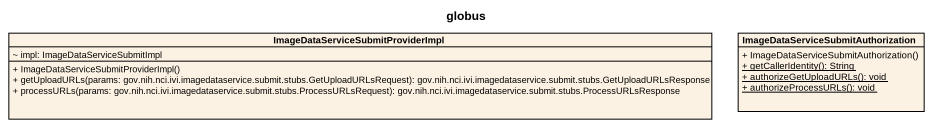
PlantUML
@startuml
title globus
hide circle
hide empty members
skinparam classAttributeIconSize 0
class "ImageDataServiceSubmitProviderImpl" as ImageDataServiceSubmitProvid {
  ~ impl: ImageDataServiceSubmitImpl
  + ImageDataServiceSubmitProviderImpl()
  + getUploadURLs(params: gov.nih.nci.ivi.imagedataservice.submit.stubs.GetUploadURLsRequest): gov.nih.nci.ivi.imagedataservice.submit.stubs.GetUploadURLsResponse
  + processURLs(params: gov.nih.nci.ivi.imagedataservice.submit.stubs.ProcessURLsRequest): gov.nih.nci.ivi.imagedataservice.submit.stubs.ProcessURLsResponse
}
class "ImageDataServiceSubmitAuthorization" as ImageDataServiceSubmitAuthor {
  + ImageDataServiceSubmitAuthorization()
  {static} + getCallerIdentity(): String
  {static} + authorizeGetUploadURLs(): void
  {static} + authorizeProcessURLs(): void
}
@enduml
